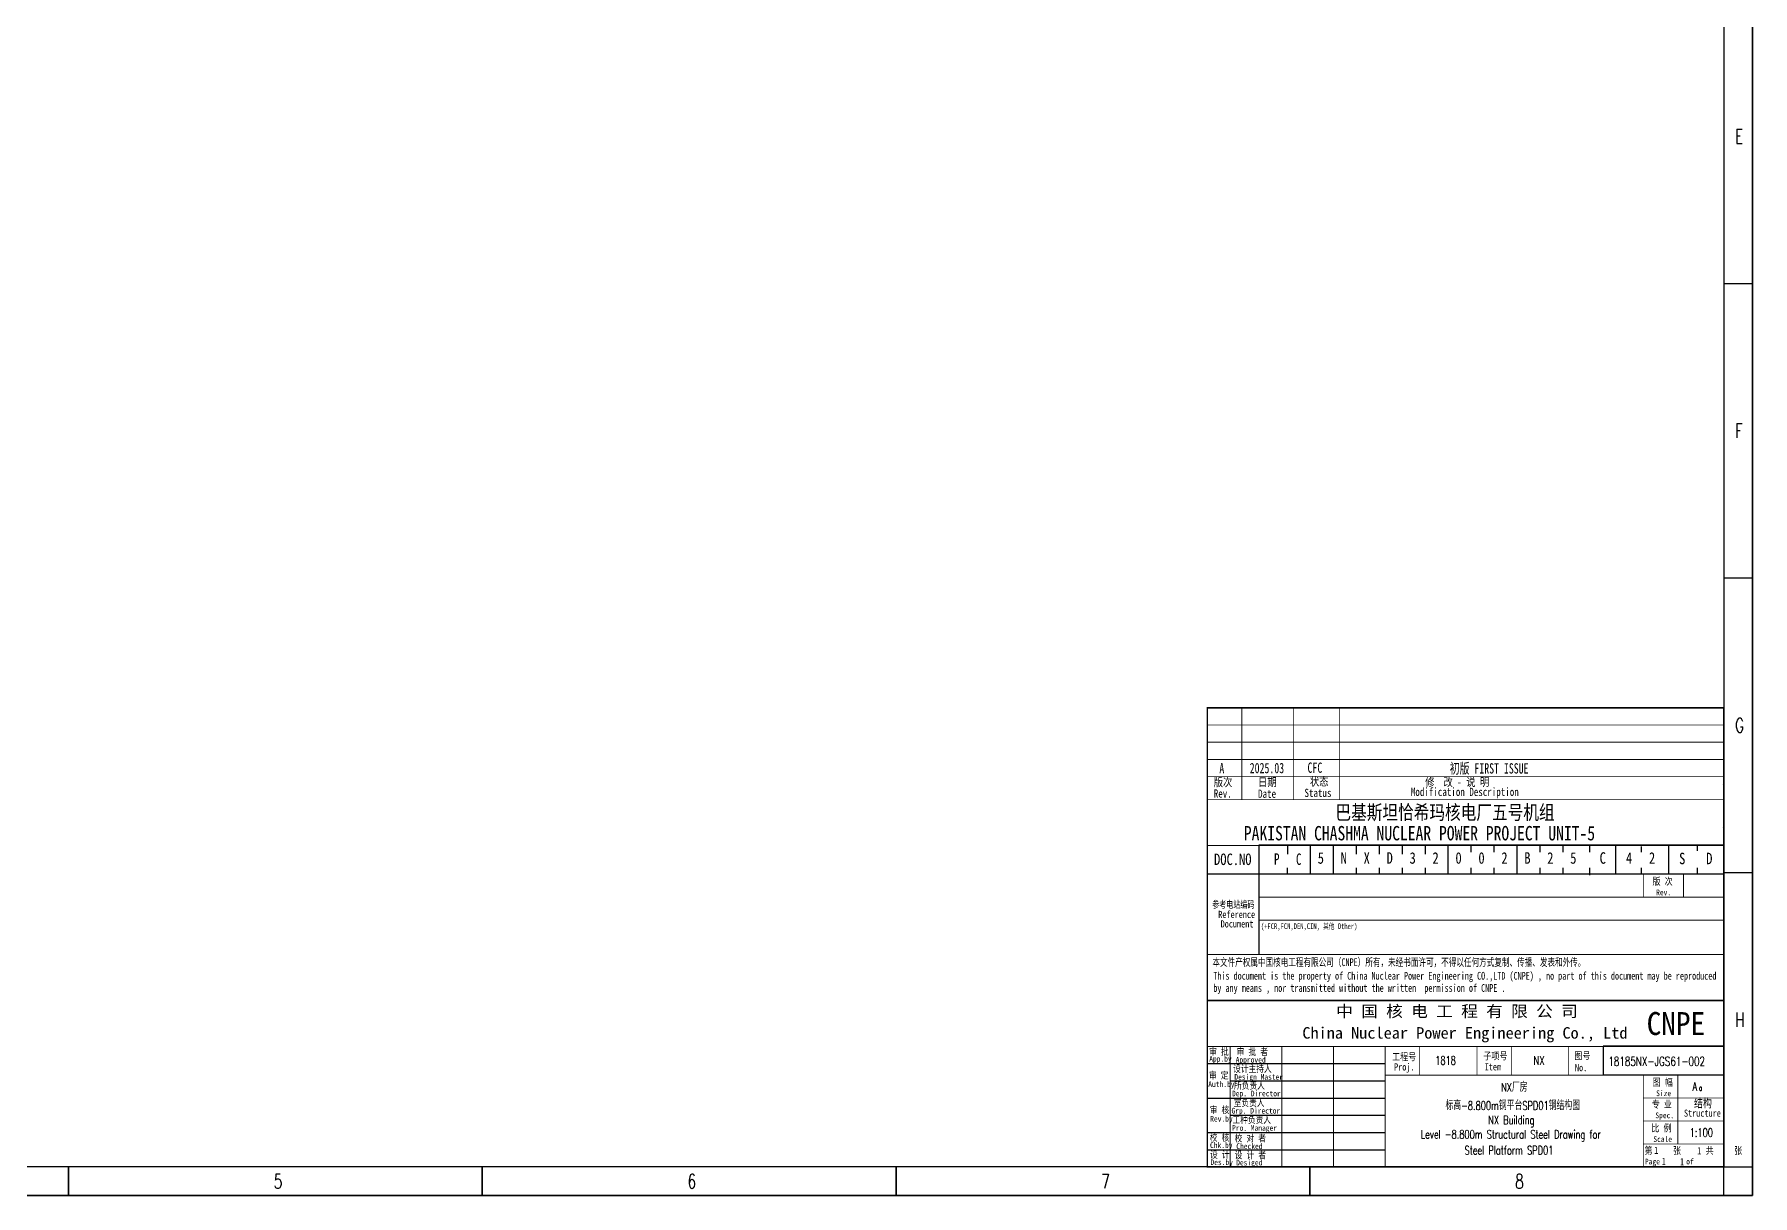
# Model space of a CAD drawing. Extents: x -110916 to 14423, y -159679 to 774005.
# Drawn here: x -51809 to 8084, y 600703 to 641172 of the extents above; entities that cross this region are included whole.
import ezdxf
from ezdxf.enums import TextEntityAlignment as Align

# ---------------------------------------------------------------- set-up
doc = ezdxf.new("R2010")
doc.units = 0
doc.linetypes.add('CONTINOUS', pattern=[0])
doc.layers.get('0').update_dxf_attribs({"linetype": 'CONTINUOUS'})
for name, color, linetype in [('1', 1, 'CONTINUOUS'), ('PUB_TEXT', 7, 'CONTINUOUS'), ('TK', 7, 'CONTINUOUS'), ('图框', 4, 'CONTINOUS'), ('标注', 3, 'CONTINUOUS')]:
    doc.layers.add(name, color=color, linetype=linetype)
doc.layers.add('_TSZ_PLOT_MARK', color=1, linetype='CONTINUOUS', plot=False)
doc.styles.add('CHINESE-3', font='romand.shx', dxfattribs={"width": 0.8, "bigfont": 'ochinese.shx'})
doc.styles.add('HZ', font='TXT.shx', dxfattribs={"width": 0.7, "bigfont": 'hz.shx'})
doc.styles.add('RH', font='romans.shx', dxfattribs={"width": 0.7, "bigfont": 'hz.shx'})
doc.styles.add('ROMAND', font='romand.shx', dxfattribs={"width": 0.7, "bigfont": 'ochinese.shx'})
doc.styles.add('宋体', font='', dxfattribs={"width": 0.7})
doc.styles.add('汉字', font='STFANGSO.TTF', dxfattribs={"width": 0.8, "height": 4})
doc.styles.get('宋体').set_extended_font_data('SimSun')

msp = doc.modelspace()

# ---------------------------------------------------------------- linework, layer by layer
at = {"color": 4, "linetype": 'Continuous'}
msp.add_line((-9124, 612903), (-9124, 609103), dxfattribs=at)
at = {"color": 4}
msp.add_line((-8124, 612903), (-8124, 612603), dxfattribs=at)
at = {"color": 4, "flags": 128}
for points in [[(8084, 684803), (8084, 600703)], [(-50620, 601703), (-50620, 600703)], [(-36196, 601703), (-36196, 600703)], [(-21772, 601703), (-21772, 600703)], [(-7348, 601703), (-7348, 600703)], [(8084, 600703), (-110816, 600703)]]:
    msp.add_lwpolyline(points, dxfattribs=at)
msp.add_lwpolyline([(-108316, 683803), (7076, 683803), (7076, 601703), (-108316, 601703)], close=True)
at = {"flags": 128}
for points in [[(7084, 632490), (8084, 632490)], [(7084, 622228), (8084, 622228)], [(7084, 611965), (8084, 611965)], [(-50620, 600703), (-50620, 601703)], [(-36196, 600703), (-36196, 601703)], [(-21772, 600703), (-21772, 601703)], [(-7348, 600703), (-7348, 601703)], [(7076, 600703), (7076, 601703)], [(7084, 601703), (8084, 601703)]]:
    msp.add_lwpolyline(points, dxfattribs=at)
at = {"layer": '1', "color": 4}
for p, q in [((7043, 615039), (7043, 615039)), ((7043, 615039), (7043, 615039)), ((7043, 615039), (7043, 615039)), ((7043, 615039), (7043, 615039)), ((7043, 615039), (7043, 615039)), ((7043, 615039), (7043, 615039)), ((7043, 615039), (7043, 615039)), ((7043, 615039), (7043, 615039)), ((7076, 607708), (7076, 615039)), ((7076, 607708), (7076, 615039)), ((7046, 613527), (7046, 613527)), ((7046, 613527), (7046, 613527)), ((7046, 613527), (7046, 613527)), ((7046, 613527), (7046, 613527)), ((-8124, 612803), (-8124, 612803)), ((-7324, 611903), (-7324, 612903)), ((-6524, 611903), (-6524, 612903)), ((-5724, 612603), (-5724, 612903)), ((-4924, 612603), (-4924, 612903)), ((-4124, 612603), (-4124, 612903)), ((-3324, 612603), (-3324, 612903)), ((-2524, 611903), (-2524, 612903)), ((-1724, 612674), (-1724, 612903)), ((-924, 612674), (-924, 612903)), ((-124, 611903), (-124, 612903)), ((676, 612674), (676, 612903)), ((1476, 612674), (1476, 612903)), ((2413, 612674), (2413, 612903)), ((3313, 611924), (3313, 612924)), ((4213, 612674), (4213, 612874)), ((5163, 611903), (5163, 612903)), ((6163, 612724), (6163, 612913)), ((-8124, 611903), (-8124, 612124)), ((-5724, 611903), (-5724, 612124)), ((-4924, 611903), (-4924, 612124)), ((-4124, 611903), (-4124, 612124)), ((-3324, 611903), (-3324, 612124)), ((-1724, 611903), (-1724, 612124)), ((-924, 611903), (-924, 612124)), ((676, 611903), (676, 612124)), ((1476, 611903), (1476, 612124)), ((2413, 611874), (2413, 612124)), ((4213, 611924), (4213, 612124)), ((6163, 611924), (6163, 612124)), ((7076, 611903), (-10924, 611903)), ((-10924, 605303), (-4724, 605303)), ((-10124, 604703), (-4724, 604703)), ((-10924, 604103), (-4724, 604103)), ((-10124, 603503), (-4724, 603503)), ((-10924, 602903), (-4724, 602903)), ((-10924, 602303), (-4724, 602303)), ((7076, 601703), (-10924, 601703)), ((7076, 601703), (-10924, 601703)), ((7076, 601703), (-10924, 601703)), ((7076, 601703), (-10924, 601703)), ((7076, 601703), (-10924, 601703)), ((7076, 601703), (-10924, 601703))]:
    msp.add_line(p, q, dxfattribs=at)
at = {"layer": '1', "color": 4, "ltscale": 0.8}
msp.add_line((-10924, 611292), (-10924, 605142), dxfattribs=at)
at = {"layer": '1', "color": 4, "const_width": 50}
for points in [[(-10924, 601703), (7076, 601703), (7076, 617703), (-10924, 617703)], [(-10924, 607503), (7076, 607503), (7076, 601703), (-10924, 601703)]]:
    msp.add_lwpolyline(points, close=True, dxfattribs=at)
at = {"layer": '1', "color": 4}
for points, const_width in [([(-9724, 617703), (-9724, 614503)], 30), ([(-7924, 617703), (-7924, 614503)], 30), ([(-6324, 617703), (-6324, 614503)], 30), ([(-10924, 617103), (7076, 617103)], 30), ([(-10924, 616503), (7076, 616503)], 30), ([(-10924, 615903), (7076, 615903)], 30), ([(-10924, 615303), (7076, 615303)], 30), ([(-10924, 614503), (7076, 614503)], 30), ([(-10924, 612903), (7076, 612903)], 30), ([(-9124, 612903), (-9124, 609103)], 30), ([(-10924, 611903), (7076, 611903)], 30), ([(4276, 611903), (4276, 611103)], 30), ([(5676, 611903), (5676, 611103)], 30), ([(-9124, 611103), (7076, 611103)], 30), ([(-9124, 610303), (7076, 610303)], 30), ([(-10924, 609103), (7076, 609103)], 30), ([(-10924, 605903), (7076, 605903)], 30), ([(-10124, 605903), (-10124, 601703)], 30), ([(-10124, 605903), (-10124, 601703)], 30), ([(-8324, 605903), (-8324, 601703)], 30), ([(-6524, 605903), (-6524, 601703)], 30), ([(-4724, 605903), (-4724, 601703)], 30), ([(-3524, 605903), (-3524, 604903)], 25), ([(-1524, 605903), (-1524, 604903)], 25), ([(-324, 605903), (-324, 604903)], 25), ([(1676, 605903), (1676, 604903)], 25), ([(2876, 605903), (2876, 604903)], 25), ([(-4724, 604903), (7076, 604903)], 30), ([(4276, 604903), (4276, 601703)], 30), ([(5476, 604903), (5476, 602503)], 25), ([(7076, 604103), (4276, 604103)], 25), ([(7076, 603303), (4276, 603303)], 25), ([(7076, 602503), (4276, 602503)], 25)]:
    msp.add_lwpolyline(points, dxfattribs=dict(at, const_width=const_width))
at = {"layer": '_TSZ_PLOT_MARK'}
for points in [[(-110816, 600703), (8084, 600703), (8084, 684803), (-110816, 684803)], [(-110816, 600703), (8084, 600703), (8084, 684803), (-110816, 684803)], [(-9124, 611914), (7076, 611914), (7076, 612914), (-9124, 612914)], [(-9124, 611914), (7076, 611914), (7076, 612914), (-9124, 612914)], [(2876, 604914), (7076, 604914), (7076, 605914), (2876, 605914)], [(2876, 604914), (7076, 604914), (7076, 605914), (2876, 605914)]]:
    msp.add_lwpolyline(points, close=True, dxfattribs=at)
at = {"layer": '图框', "color": 4}
msp.add_line((7076, 601703), (-10924, 601703), dxfattribs=at)
msp.add_line((7076, 601703), (-10924, 601703), dxfattribs=at)
msp.add_line((7076, 601703), (-10924, 601703), dxfattribs=at)
msp.add_line((7076, 601703), (-10924, 601703), dxfattribs=at)

# ---------------------------------------------------------------- texts
at = {"color": 0, "style": 'HZ', "width": 0.7}
for s, p in [('E', (7470, 637371)), ('F', (7470, 627108)), ('G', (7470, 616846)), ('H', (7470, 606583)), ('5', (-43466, 600953)), ('6', (-29042, 600953)), ('7', (-14618, 600953)), ('8', (-194, 600953))]:
    msp.add_text(s, height=500, dxfattribs=at).set_placement(p)
at = {"color": 4, "linetype": 'Continuous', "style": '宋体', "width": 0.8}
for s, p in [('巴基斯坦恰希玛核电厂五号机组', (-6457, 613810)), ('PAKISTAN CHASHMA NUCLEAR POWER PROJECT UNIT-5', (-9652, 613084))]:
    msp.add_text(s, height=500, dxfattribs=at).set_placement(p)
for s, p in [('5', (-7075, 612150)), ('N', (-6275, 612150)), ('X', (-5475, 612150)), ('D', (-4675, 612150)), ('3', (-3875, 612150)), ('2', (-3075, 612150)), ('0', (-2275, 612150)), ('B', (125, 612150)), ('2', (925, 612150)), ('5', (1725, 612150)), ('C', (2751, 612150)), ('4', (3670, 612150)), ('2', (4470, 612150)), ('S', (5522, 612133)), ('D', (6466, 612133))]:
    msp.add_text(s, height=400, dxfattribs=at).set_placement(p, align=Align.BOTTOM_LEFT)
at = {"color": 2, "linetype": 'Continuous', "style": '宋体', "width": 0.8}
for s, p in [('0', (-1475, 612150)), ('2', (-675, 612150))]:
    msp.add_text(s, height=400, dxfattribs=at).set_placement(p, align=Align.BOTTOM_LEFT)
at = {"color": 4, "linetype": 'Continuous', "char_height": 400, "attachment_point": 5, "style": '宋体'}
for s, width, insert in [('P', 577.48, (-8503, 612431)), ('C', 676.01, (-7737, 612424))]:
    msp.add_mtext_dynamic_manual_height_columns(s, width=width, gutter_width=100, heights=[0], dxfattribs=dict(at, insert=insert))
at = {"layer": '1', "color": 4}
for s, height, style, width, p in [('A', 360, '宋体', 0.7, (-10505, 615415)), ('2025.03', 360, '宋体', 0.7, (-9446, 615424)), ('CFC', 360, '宋体', 0.7, (-7431, 615437)), ('初版 FIRST ISSUE', 360, '宋体', 0.7, (-2473, 615412)), ('版次', 288, '汉字', 0.8, (-10699, 614969)), ('日期 ', 288, '汉字', 0.8, (-9154, 614969)), ('状态', 288, '汉字', 0.8, (-7346, 614990)), ('修  改 - 说 明', 288, '汉字', 0.8, (-3329, 614974)), ('Rev.', 288, '汉字', 0.8, (-10699, 614572)), ('Date', 288, '汉字', 0.8, (-9154, 614566)), ('Status', 288, '汉字', 0.8, (-7537, 614594)), ('Modification Description', 288, '汉字', 0.8, (-3829, 614631)), ('DOC.NO', 400, '宋体', 0.8, (-10689, 612224)), ('版 次', 250, '汉字', 0.8, (4595, 611530)), ('Rev.', 200, '汉字', 0.8, (4721, 611170)), ('App.by', 200, '汉字', 0.8, (-10857, 605371)), ('审 批', 240, '汉字', 0.8, (-10860, 605604)), ('Approved', 200, '汉字', 0.8, (-9934, 605337)), ('审 批 者', 240, '汉字', 0.8, (-9902, 605596)), ('审 定', 240, '汉字', 0.8, (-10864, 604774)), ('设计主持人', 240, '汉字', 0.8, (-10025, 605006)), ('Design Master', 200, '汉字', 0.8, (-9981, 604739)), ('Proj.', 250, '汉字', 0.8, (-4414, 605063)), ('Item', 250, '汉字', 0.8, (-1257, 605067)), ('No.', 250, '汉字', 0.8, (1891, 605039)), ('Auth.by', 200, '汉字', 0.8, (-10891, 604487)), ('Dep. Director', 200, '汉字', 0.8, (-10062, 604163)), ('所负责人', 240, '汉字', 0.8, (-9993, 604420)), ('图 幅', 250, '汉字', 0.8, (4595, 604530)), ('Size', 200, '汉字', 0.8, (4721, 604170)), ('审 核', 240, '汉字', 0.8, (-10840, 603569)), ('Grp. Director', 200, '汉字', 0.8, (-10081, 603561)), ('室负责人', 240, '汉字', 0.8, (-10004, 603817)), ('专 业', 250, '汉字', 0.8, (4568, 603761)), ('Rev.by', 200, '汉字', 0.8, (-10823, 603281)), ('Pro. Manager', 200, '汉字', 0.8, (-10061, 602961)), ('工种负责人', 240, '汉字', 0.8, (-10047, 603227)), ('比 例', 250, '汉字', 0.8, (4555, 602932)), ('Spec.', 200, '汉字', 0.8, (4693, 603401)), ('Structure', 250, '汉字', 0.8, (5691, 603453)), ('校 核', 240, '汉字', 0.8, (-10839, 602606)), ('Chk.by', 200, '汉字', 0.8, (-10830, 602361)), ('校 对 者', 240, '汉字', 0.8, (-9971, 602582)), ('Checked', 200, '汉字', 0.8, (-9914, 602325)), ('Scale', 200, '汉字', 0.8, (4623, 602572)), ('设 计', 240, '汉字', 0.8, (-10831, 602012)), ('Des.by', 200, '汉字', 0.8, (-10815, 601767)), ('设 计 者', 240, '汉字', 0.8, (-9971, 601997)), ('Desiged', 200, '汉字', 0.8, (-9918, 601755)), ('第     张      共     张', 250, '汉字', 0.8, (4315, 602147)), ('Page       of  ', 200, '汉字', 0.8, (4331, 601792)), ('1', 250, '汉字', 0.8, (4655, 602158)), ('1', 250, '汉字', 0.8, (4916, 601769)), ('1', 250, '汉字', 0.8, (5553, 601758)), ('1', 250, '汉字', 0.8, (6150, 602143))]:
    msp.add_text(s, height=height, dxfattribs=dict(at, style=style, width=width)).set_placement(p)
at = {"layer": '1', "color": 4, "ltscale": 0.8}
for s, height, style, width, p in [('参考电站编码', 250, '宋体', 0.7, (-10754, 610723)), ('Reference', 250, '宋体', 0.7, (-10543, 610378)), ('Document', 250, '宋体', 0.7, (-10460, 610048)), ('(+FCR,FCN,DEN,CIN, 其他 Other)', 200, '宋体', 0.7, (-9057, 609992)), ('本文件产权属中国核电工程有限公司（CNPE）所有，未经书面许可，不得以任何方式复制、传播、发表和外传。', 270, '宋体', 0.7, (-10747, 608703)), ('This document is the property of China Nuclear Power Engineering CO.,LTD (CNPE) , no part of this document may be reproduced ', 270, '宋体', 0.7, (-10715, 608229)), ('by any means , nor transmitted without the written  permission of CNPE .', 270, '宋体', 0.7, (-10715, 607805)), ('工程号', 250, '汉字', 0.8, (-4482, 605415)), ('子项号', 250, '汉字', 0.8, (-1302, 605447)), ('图号', 250, '汉字', 0.8, (1869, 605454))]:
    msp.add_text(s, height=height, dxfattribs=dict(at, style=style, width=width)).set_placement(p)
at = {"layer": '1', "color": 4, "style": '宋体'}
for s, width, p, p2 in [('中 国 核 电 工 程 有 限 公 司', 1.015354, (-6432, 606929), (1990, 606929)), ('China Nuclear Power Engineering Co., Ltd', 0.990448, (-7611, 606174), (3721, 606174))]:
    msp.add_text(s, height=400, dxfattribs=dict(at, width=width)).set_placement(p, p2, align=Align.FIT)
at = {"layer": 'PUB_TEXT', "color": 4, "style": '宋体', "width": 0.891618}
msp.add_text('CNPE', height=800, dxfattribs=at).set_placement((4390, 606301), (6431, 606301), align=Align.FIT)
at = {"layer": 'TK', "color": 4}
for s, style, width, p in [('1818', 'ROMAND', 0.7, (-2980, 605265)), ('NX', 'ROMAND', 0.7, (450, 605265)), ('结构', 'CHINESE-3', 0.8, (6040, 603746))]:
    msp.add_text(s, height=300, dxfattribs=dict(at, style=style, width=width)).set_placement(p)
at = {"layer": 'TK', "color": 2, "width": 0.7}
for s, height, style, p in [('NX厂房', 300, 'RH', (-686, 604326)), ('0', 133, 'ROMAND', (6223, 604358)), ('NX Building', 300, 'RH', (-1131, 603189)), ('Level -8.800m Structural Steel Drawing for', 300, 'RH', (-3482, 602688)), (' Steel Platform SPD01', 300, 'RH', (-2101, 602133))]:
    msp.add_text(s, height=height, dxfattribs=dict(at, style=style)).set_placement(p)
at = {"layer": 'TK', "style": 'ROMAND', "width": 0.7}
for s, p in [('A ', (5989, 604360)), ('1:100', (5891, 602750))]:
    msp.add_text(s, height=300, dxfattribs=at).set_placement(p)
at = {"layer": 'TK', "color": 3, "style": 'RH', "width": 0.7}
msp.add_text('标高-8.800m钢平台SPD01钢结构图', height=300, dxfattribs=at).set_placement((-2622, 603689))
at = {"layer": '标注', "color": 4, "ltscale": 0.001, "style": 'ROMAND', "width": 0.7}
msp.add_text('18185NX-JGS61-002', height=320, dxfattribs=at).set_placement((3055, 605223))

doc.saveas('drawing.dxf')
